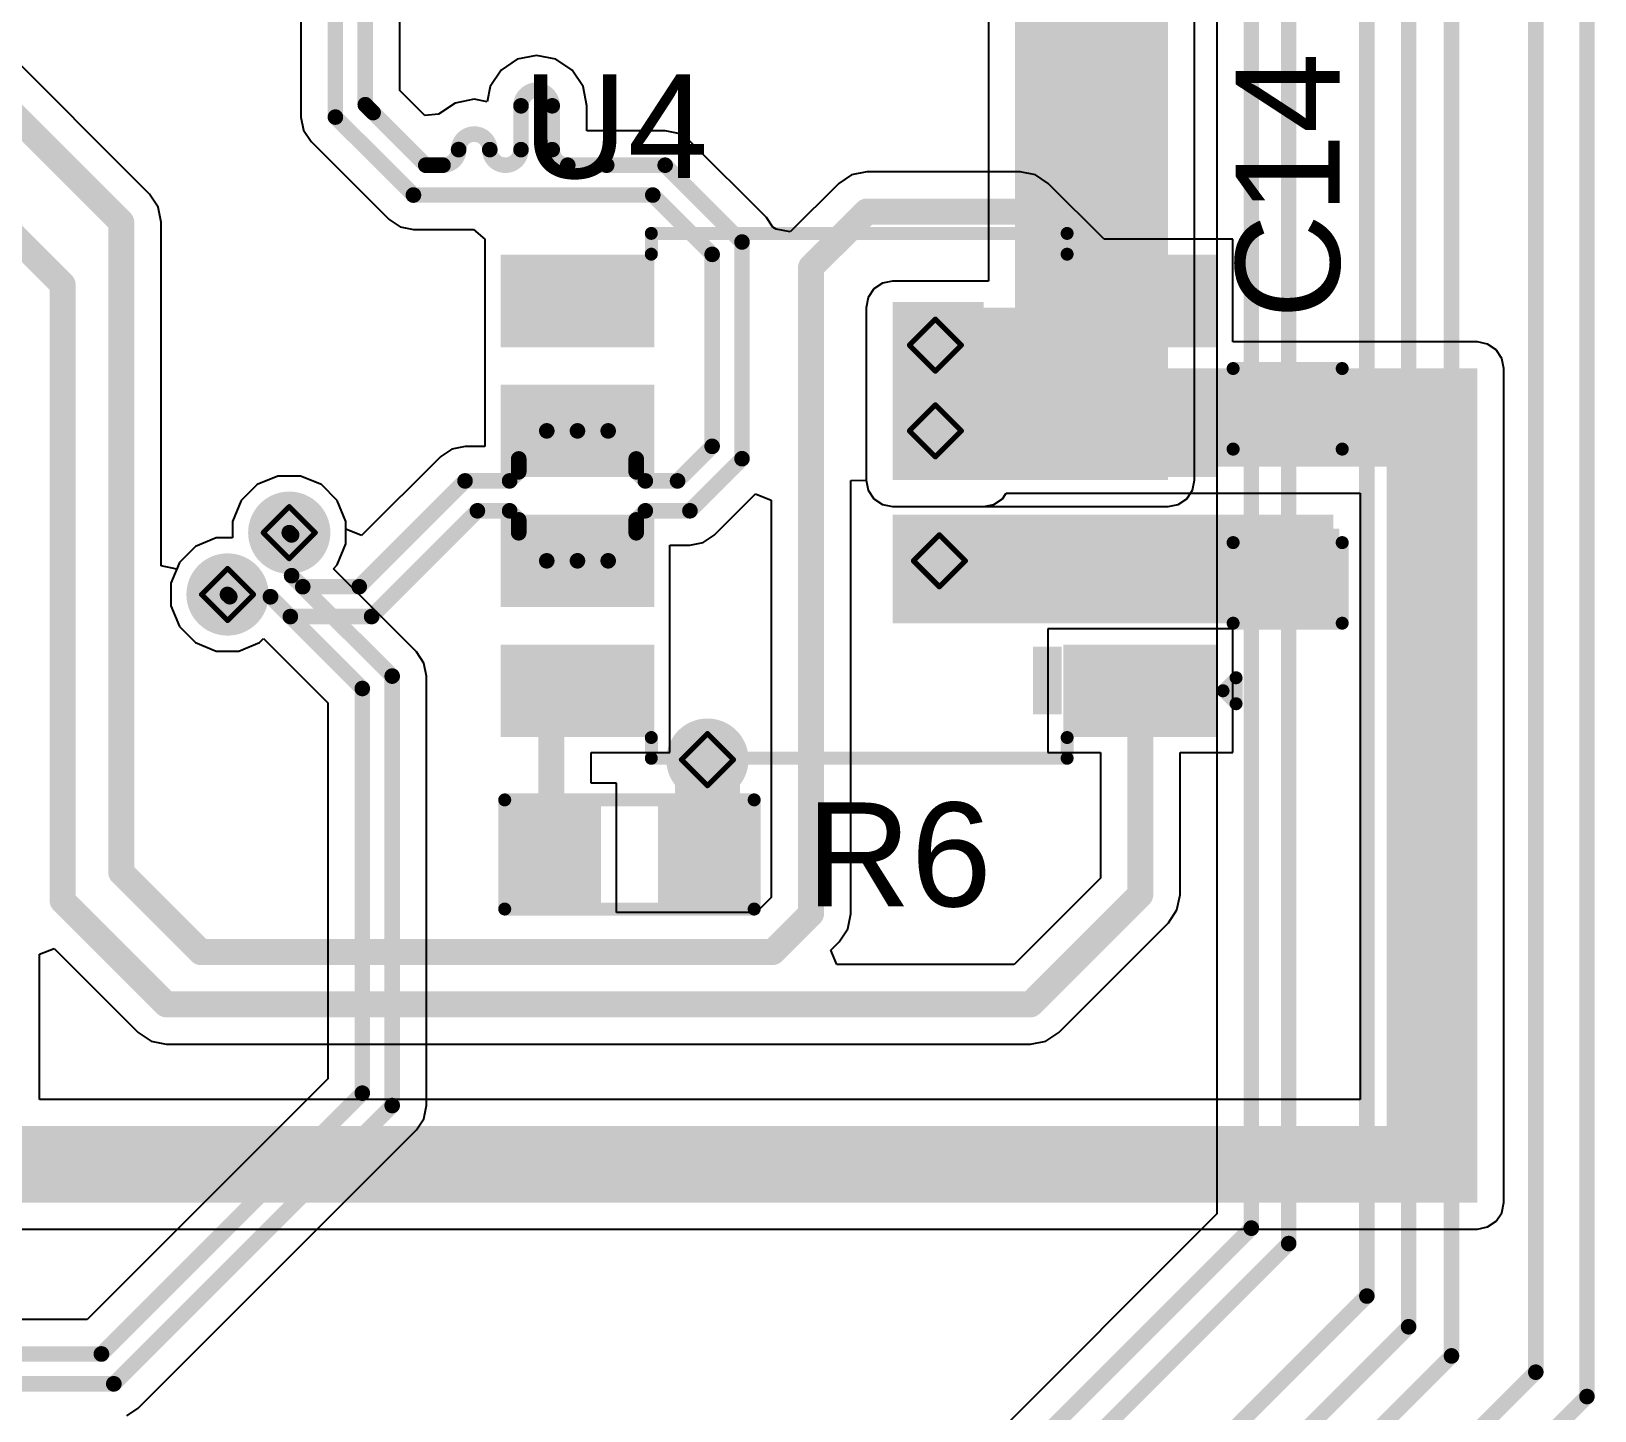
# Model space of a CAD drawing. Header units: inches. Extents: x -31 to 249, y -28 to 261.
# Drawn here: x 105.27 to 120.55, y 34.49 to 47.97 of the extents above; entities that cross this region are included whole.
import ezdxf

# ---------------------------------------------------------------- set-up
doc = ezdxf.new("R2010")
doc.units = ezdxf.units.IN
for name, color, linetype in [('Bottom Layer', 5, 'Continuous'), ('Bottom Solder', 6, 'Continuous'), ('Drill Drawing', 1, 'Continuous'), ('Top Layer', 1, 'Continuous'), ('Top Overlay', 2, 'Continuous'), ('Top Paste', 8, 'Continuous'), ('Top Solder', 216, 'Continuous'), ('Via Holes', 16, 'Continuous')]:
    doc.layers.add(name, color=color, linetype=linetype)
doc.styles.add('Arial', font='', dxfattribs={"height": 0.2})
doc.styles.get('Arial').set_extended_font_data('Arial')

# ---------------------------------------------------------------- blocks, each defined once
blk = doc.blocks.new('C___0603_14')
at = {"layer": 'Top Layer'}
for points in [[(-0.381, 0.445), (-0.381, -0.445), (-1.143, -0.445), (-1.143, 0.445)], [(1.143, 0.445), (1.143, -0.445), (0.381, -0.445), (0.381, 0.445)]]:
    blk.add_hatch(color=1, dxfattribs=at).paths.add_polyline_path(points)
at = {"layer": 'Top Paste'}
for points in [[(-0.381, 0.445), (-0.381, -0.445), (-1.143, -0.445), (-1.143, 0.445)], [(1.143, 0.445), (1.143, -0.445), (0.381, -0.445), (0.381, 0.445)]]:
    blk.add_hatch(color=8, dxfattribs=at).paths.add_polyline_path(points)
at = {"layer": 'Top Solder'}
for points in [[(-0.321, 0.504), (-0.321, -0.504), (-1.203, -0.504), (-1.203, 0.504)], [(1.203, 0.504), (1.203, -0.504), (0.321, -0.504), (0.321, 0.504)]]:
    blk.add_hatch(color=216, dxfattribs=at).paths.add_polyline_path(points)
at = {"layer": 'Top Overlay', "const_width": 0.127}
for points in [[(-1.245, 0.533), (-0.457, 0.533)], [(-1.245, 0.533), (-1.245, -0.533)], [(0.457, 0.533), (1.245, 0.533)], [(1.245, 0.533), (1.245, -0.533)], [(-1.245, -0.533), (-0.457, -0.533)], [(0.457, -0.533), (1.245, -0.533)]]:
    blk.add_lwpolyline(points, dxfattribs=at)
at = {"layer": 'Top Overlay', "const_width": 0.0635}
for points in [[(-1.276, 0.533, 1), (-1.213, 0.533, 1)], [(-1.276, 0.533, 1), (-1.213, 0.533, 1)], [(-0.489, 0.533, 1), (-0.425, 0.533, 1)], [(0.425, 0.533, 1), (0.489, 0.533, 1)], [(1.213, 0.533, 1), (1.276, 0.533, 1)], [(1.213, 0.533, 1), (1.276, 0.533, 1)], [(-1.276, -0.533, 1), (-1.213, -0.533, 1)], [(-1.276, -0.533, 1), (-1.213, -0.533, 1)], [(-0.489, -0.533, 1), (-0.425, -0.533, 1)], [(0.425, -0.533, 1), (0.489, -0.533, 1)], [(1.213, -0.533, 1), (1.276, -0.533, 1)], [(1.213, -0.533, 1), (1.276, -0.533, 1)]]:
    blk.add_lwpolyline(points, format="xyb", close=True, dxfattribs=at)
blk = doc.blocks.new('SOP_8_18')
at = {"layer": 'Top Layer'}
for points in [[(-3.4, 2.255), (-2.1, 2.255), (-2.1, 1.555), (-3.4, 1.555)], [(2.1, 2.255), (3.4, 2.255), (3.4, 1.555), (2.1, 1.555)], [(-3.4, 0.985), (-2.1, 0.985), (-2.1, 0.285), (-3.4, 0.285)], [(2.1, 0.985), (3.4, 0.985), (3.4, 0.285), (2.1, 0.285)], [(-3.4, -0.285), (-2.1, -0.285), (-2.1, -0.985), (-3.4, -0.985)], [(2.1, -0.285), (3.4, -0.285), (3.4, -0.985), (2.1, -0.985)], [(-3.4, -1.555), (-2.1, -1.555), (-2.1, -2.255), (-3.4, -2.255)], [(2.1, -1.555), (3.4, -1.555), (3.4, -2.255), (2.1, -2.255)]]:
    blk.add_hatch(color=1, dxfattribs=at).paths.add_polyline_path(points)
at = {"layer": 'Top Overlay'}
blk.add_hatch(color=2, dxfattribs=at).paths.add_polyline_path([(-1.982, 1.473), (-1.703, 1.473), (-1.703, 2.134), (-1.982, 2.134)])
at = {"layer": 'Top Paste'}
for points in [[(-3.4, 2.255), (-2.1, 2.255), (-2.1, 1.555), (-3.4, 1.555)], [(2.1, 2.255), (3.4, 2.255), (3.4, 1.555), (2.1, 1.555)], [(-3.4, 0.985), (-2.1, 0.985), (-2.1, 0.285), (-3.4, 0.285)], [(2.1, 0.985), (3.4, 0.985), (3.4, 0.285), (2.1, 0.285)], [(-3.4, -0.285), (-2.1, -0.285), (-2.1, -0.985), (-3.4, -0.985)], [(2.1, -0.285), (3.4, -0.285), (3.4, -0.985), (2.1, -0.985)], [(-3.4, -1.555), (-2.1, -1.555), (-2.1, -2.255), (-3.4, -2.255)], [(2.1, -1.555), (3.4, -1.555), (3.4, -2.255), (2.1, -2.255)]]:
    blk.add_hatch(color=8, dxfattribs=at).paths.add_polyline_path(points)
at = {"layer": 'Top Solder'}
for points in [[(-3.502, 2.357), (-1.998, 2.357), (-1.998, 1.453), (-3.502, 1.453)], [(1.998, 2.357), (3.502, 2.357), (3.502, 1.453), (1.998, 1.453)], [(-3.502, 1.087), (-1.998, 1.087), (-1.998, 0.183), (-3.502, 0.183)], [(1.998, 1.087), (3.502, 1.087), (3.502, 0.183), (1.998, 0.183)], [(-3.502, -0.183), (-1.998, -0.183), (-1.998, -1.087), (-3.502, -1.087)], [(1.998, -0.183), (3.502, -0.183), (3.502, -1.087), (1.998, -1.087)], [(-3.502, -1.453), (-1.998, -1.453), (-1.998, -2.357), (-3.502, -2.357)], [(1.998, -1.453), (3.502, -1.453), (3.502, -2.357), (1.998, -2.357)]]:
    blk.add_hatch(color=216, dxfattribs=at).paths.add_polyline_path(points)
at = {"layer": 'Top Overlay', "const_width": 0.127}
for points in [[(-2.036, 2.565), (-2.036, 2.362)], [(2.028, 2.565), (-2.036, 2.565)], [(2.028, 2.565), (2.028, 2.362)], [(-3.687, 2.032), (-3.687, 1.778)], [(-3.56, 1.905), (-3.687, 2.032)], [(-3.56, 1.905), (-3.687, 1.778)], [(-2.036, -2.362), (-2.036, -2.565)], [(2.028, -2.362), (2.028, -2.565)], [(2.028, -2.565), (-2.036, -2.565)]]:
    blk.add_lwpolyline(points, dxfattribs=at)
at = {"layer": 'Top Overlay', "const_width": 0.0635}
for points in [[(-2.067, 2.565, 1), (-2.004, 2.565, 1)], [(-2.067, 2.565, 1), (-2.004, 2.565, 1)], [(1.997, 2.565, 1), (2.06, 2.565, 1)], [(1.997, 2.565, 1), (2.06, 2.565, 1)], [(-2.067, 2.362, 1), (-2.004, 2.362, 1)], [(1.997, 2.362, 1), (2.06, 2.362, 1)], [(-3.718, 2.032, 1), (-3.655, 2.032, 1)], [(-3.718, 2.032, 1), (-3.655, 2.032, 1)], [(-3.718, 1.778, 1), (-3.655, 1.778, 1)], [(-3.718, 1.778, 1), (-3.655, 1.778, 1)], [(-3.591, 1.905, 1), (-3.528, 1.905, 1)], [(-3.591, 1.905, 1), (-3.528, 1.905, 1)], [(-2.067, -2.362, 1), (-2.004, -2.362, 1)], [(1.997, -2.362, 1), (2.06, -2.362, 1)], [(-2.067, -2.565, 1), (-2.004, -2.565, 1)], [(-2.067, -2.565, 1), (-2.004, -2.565, 1)], [(1.997, -2.565, 1), (2.06, -2.565, 1)], [(1.997, -2.565, 1), (2.06, -2.565, 1)]]:
    blk.add_lwpolyline(points, format="xyb", close=True, dxfattribs=at)
blk = doc.blocks.new('R___0603_25')
at = {"layer": 'Top Layer'}
for points in [[(-0.381, 0.4445), (-0.381, -0.4445), (-1.143, -0.4445), (-1.143, 0.4445)], [(1.143, 0.4445), (1.143, -0.4445), (0.381, -0.4445), (0.381, 0.4445)]]:
    blk.add_hatch(color=1, dxfattribs=at).paths.add_polyline_path(points)
at = {"layer": 'Top Paste'}
for points in [[(-0.381, 0.4445), (-0.381, -0.4445), (-1.143, -0.4445), (-1.143, 0.4445)], [(1.143, 0.4445), (1.143, -0.4445), (0.381, -0.4445), (0.381, 0.4445)]]:
    blk.add_hatch(color=8, dxfattribs=at).paths.add_polyline_path(points)
at = {"layer": 'Top Solder'}
for points in [[(-0.2794, 0.5461), (-0.2794, -0.5461), (-1.2446, -0.5461), (-1.2446, 0.5461)], [(1.2446, 0.5461), (1.2446, -0.5461), (0.2794, -0.5461), (0.2794, 0.5461)]]:
    blk.add_hatch(color=216, dxfattribs=at).paths.add_polyline_path(points)
at = {"layer": 'Top Overlay', "const_width": 0.127}
for points in [[(-1.2192, -0.5334), (-1.2192, 0.5334)], [(-1.2192, 0.5334), (1.2192, 0.5334)], [(1.2192, -0.5334), (1.2192, 0.5334)], [(-1.2192, -0.5334), (1.2192, -0.5334)]]:
    blk.add_lwpolyline(points, dxfattribs=at)
at = {"layer": 'Top Overlay', "const_width": 0.0635}
for points in [[(-1.25095, 0.5334, 1), (-1.18745, 0.5334, 1)], [(-1.25095, 0.5334, 1), (-1.18745, 0.5334, 1)], [(1.18745, 0.5334, 1), (1.25095, 0.5334, 1)], [(1.18745, 0.5334, 1), (1.25095, 0.5334, 1)], [(-1.25095, -0.5334, 1), (-1.18745, -0.5334, 1)], [(-1.25095, -0.5334, 1), (-1.18745, -0.5334, 1)], [(1.18745, -0.5334, 1), (1.25095, -0.5334, 1)], [(1.18745, -0.5334, 1), (1.25095, -0.5334, 1)]]:
    blk.add_lwpolyline(points, format="xyb", close=True, dxfattribs=at)

msp = doc.modelspace()

# ---------------------------------------------------------------- hatches: boundary and pattern name
at = {"layer": 'Bottom Layer'}
for points in [[(114.885, 43.582), (116.383, 43.582), (116.383, 62.992), (114.885, 62.992)], [(113.69, 43.582), (116.383, 43.582), (116.383, 45.267), (113.69, 45.267)]]:
    msp.add_hatch(color=5, dxfattribs=at).paths.add_polyline_path(points)
h = msp.add_hatch(color=5, dxfattribs=at)
edge = h.paths.add_edge_path()
edge.add_arc((114.108, 44.901), 0.3, 0, 360)
h = msp.add_hatch(color=5, dxfattribs=at)
edge = h.paths.add_edge_path()
edge.add_arc((114.108, 44.063), 0.3, 0, 360)
h = msp.add_hatch(color=5, dxfattribs=at)
edge = h.paths.add_edge_path()
edge.add_arc((107.793, 43.068), 0.3, 0, 360)
h = msp.add_hatch(color=5, dxfattribs=at)
edge = h.paths.add_edge_path()
edge.add_arc((114.148, 42.793), 0.3, 0, 360)
h = msp.add_hatch(color=5, dxfattribs=at)
edge = h.paths.add_edge_path()
edge.add_arc((107.19, 42.464), 0.3, 0, 360)
h = msp.add_hatch(color=5, dxfattribs=at)
edge = h.paths.add_edge_path()
edge.add_arc((111.88, 40.85), 0.3, 0, 360)
at = {"layer": 'Bottom Solder'}
h = msp.add_hatch(color=6, dxfattribs=at)
edge = h.paths.add_edge_path()
edge.add_arc((114.108, 44.901), 0.402, 0, 360)
h = msp.add_hatch(color=6, dxfattribs=at)
edge = h.paths.add_edge_path()
edge.add_arc((114.108, 44.063), 0.402, 0, 360)
h = msp.add_hatch(color=6, dxfattribs=at)
edge = h.paths.add_edge_path()
edge.add_arc((107.793, 43.068), 0.402, 0, 360)
h = msp.add_hatch(color=6, dxfattribs=at)
edge = h.paths.add_edge_path()
edge.add_arc((114.148, 42.793), 0.402, 0, 360)
h = msp.add_hatch(color=6, dxfattribs=at)
edge = h.paths.add_edge_path()
edge.add_arc((107.19, 42.464), 0.402, 0, 360)
h = msp.add_hatch(color=6, dxfattribs=at)
edge = h.paths.add_edge_path()
edge.add_arc((111.88, 40.85), 0.402, 0, 360)
at = {"layer": 'Top Layer'}
for points in [[(113.69, 43.582), (114.58, 43.582), (114.58, 45.322), (113.69, 45.322)], [(113.69, 43.713), (119.405, 43.713), (119.405, 44.673), (113.69, 44.673)], [(118.518, 36.521), (119.405, 36.521), (119.405, 44.673), (118.518, 44.673)], [(113.69, 42.183), (117.996, 42.183), (117.996, 43.244), (113.69, 43.244)], [(102.483, 36.521), (119.405, 36.521), (119.405, 37.268), (102.483, 37.268)]]:
    msp.add_hatch(color=1, dxfattribs=at).paths.add_polyline_path(points)
h = msp.add_hatch(color=1, dxfattribs=at)
edge = h.paths.add_edge_path()
edge.add_arc((114.108, 44.901), 0.3, 0, 360)
h = msp.add_hatch(color=1, dxfattribs=at)
edge = h.paths.add_edge_path()
edge.add_arc((114.108, 44.063), 0.3, 0, 360)
h = msp.add_hatch(color=1, dxfattribs=at)
edge = h.paths.add_edge_path()
edge.add_arc((107.793, 43.068), 0.3, 0, 360)
h = msp.add_hatch(color=1, dxfattribs=at)
edge = h.paths.add_edge_path()
edge.add_arc((114.148, 42.793), 0.3, 0, 360)
h = msp.add_hatch(color=1, dxfattribs=at)
edge = h.paths.add_edge_path()
edge.add_arc((107.19, 42.464), 0.3, 0, 360)
h = msp.add_hatch(color=1, dxfattribs=at)
edge = h.paths.add_edge_path()
edge.add_arc((111.88, 40.85), 0.3, 0, 360)
at = {"layer": 'Top Solder'}
h = msp.add_hatch(color=216, dxfattribs=at)
edge = h.paths.add_edge_path()
edge.add_arc((114.108, 44.901), 0.402, 0, 360)
h = msp.add_hatch(color=216, dxfattribs=at)
edge = h.paths.add_edge_path()
edge.add_arc((114.108, 44.063), 0.402, 0, 360)
h = msp.add_hatch(color=216, dxfattribs=at)
edge = h.paths.add_edge_path()
edge.add_arc((107.793, 43.068), 0.402, 0, 360)
h = msp.add_hatch(color=216, dxfattribs=at)
edge = h.paths.add_edge_path()
edge.add_arc((114.148, 42.793), 0.402, 0, 360)
h = msp.add_hatch(color=216, dxfattribs=at)
edge = h.paths.add_edge_path()
edge.add_arc((107.19, 42.464), 0.402, 0, 360)
h = msp.add_hatch(color=216, dxfattribs=at)
edge = h.paths.add_edge_path()
edge.add_arc((111.88, 40.85), 0.402, 0, 360)
at = {"layer": 'Via Holes'}
h = msp.add_hatch(color=7, dxfattribs=at)
edge = h.paths.add_edge_path()
edge.add_arc((114.108, 44.901), 0.15, 0, 360)
h = msp.add_hatch(color=7, dxfattribs=at)
edge = h.paths.add_edge_path()
edge.add_arc((114.108, 44.063), 0.15, 0, 360)
h = msp.add_hatch(color=7, dxfattribs=at)
edge = h.paths.add_edge_path()
edge.add_arc((107.793, 43.068), 0.15, 0, 360)
h = msp.add_hatch(color=7, dxfattribs=at)
edge = h.paths.add_edge_path()
edge.add_arc((114.148, 42.793), 0.15, 0, 360)
h = msp.add_hatch(color=7, dxfattribs=at)
edge = h.paths.add_edge_path()
edge.add_arc((107.19, 42.464), 0.15, 0, 360)
h = msp.add_hatch(color=7, dxfattribs=at)
edge = h.paths.add_edge_path()
edge.add_arc((111.88, 40.85), 0.15, 0, 360)

# ---------------------------------------------------------------- linework, layer by layer
at = {"layer": 'Bottom Layer'}
for p, q in [((116.859, 63.137), (116.859, 36.411)), ((116.642, 43.582), (116.642, 62.992)), ((114.626, 61.261), (114.626, 45.526)), ((113.507, 45.45), (113.451, 45.366)), ((113.591, 45.507), (113.507, 45.45)), ((113.69, 45.526), (113.591, 45.507)), ((114.626, 45.526), (113.69, 45.526)), ((113.451, 45.366), (113.431, 45.267)), ((113.431, 45.267), (113.431, 43.582)), ((107.683, 43.622), (107.48, 43.538)), ((107.904, 43.622), (107.683, 43.622)), ((108.107, 43.538), (107.904, 43.622)), ((113.431, 43.582), (113.451, 43.483)), ((116.622, 43.483), (116.642, 43.582)), ((107.48, 43.538), (107.324, 43.382)), ((108.263, 43.382), (108.107, 43.538)), ((113.451, 43.483), (113.507, 43.399)), ((113.507, 43.399), (113.591, 43.343)), ((116.482, 43.343), (116.566, 43.399)), ((116.566, 43.399), (116.622, 43.483)), ((107.324, 43.382), (107.239, 43.178)), ((108.347, 43.178), (108.263, 43.382)), ((113.591, 43.343), (113.69, 43.323)), ((113.69, 43.323), (116.383, 43.323)), ((116.383, 43.323), (116.482, 43.343)), ((107.239, 43.178), (107.239, 43.018)), ((108.347, 42.958), (108.347, 43.178)), ((107.079, 43.018), (106.876, 42.934)), ((107.239, 43.018), (107.079, 43.018)), ((108.263, 42.754), (108.347, 42.958)), ((106.876, 42.934), (106.72, 42.778)), ((106.72, 42.778), (106.636, 42.575)), ((108.225, 42.716), (108.263, 42.754)), ((109.037, 41.904), (108.225, 42.716)), ((106.636, 42.575), (106.636, 42.354)), ((106.636, 42.354), (106.72, 42.151)), ((106.72, 42.151), (106.876, 41.995)), ((107.503, 41.995), (107.542, 42.033)), ((107.542, 42.033), (108.17, 41.405)), ((106.876, 41.995), (107.079, 41.91)), ((107.079, 41.91), (107.3, 41.91)), ((107.3, 41.91), (107.503, 41.995)), ((109.11, 41.794), (109.037, 41.904)), ((109.135, 41.666), (109.11, 41.794)), ((109.135, 37.469), (109.135, 41.666)), ((108.17, 41.405), (108.17, 37.729)), ((108.17, 37.729), (105.818, 35.377)), ((109.11, 37.34), (109.135, 37.469)), ((109.037, 37.231), (109.11, 37.34)), ((106.317, 34.511), (109.037, 37.231)), ((116.859, 36.411), (113.23, 32.781)), ((105.818, 35.377), (22.451, 35.377)), ((106.207, 34.438), (106.317, 34.511))]:
    msp.add_line(p, q, dxfattribs=at)
at = {"layer": 'Bottom Layer', "const_width": 0.152}
for points in [[(120.476, 34.625), (120.476, 64.781)], [(119.976, 34.863), (119.976, 64.191)], [(119.152, 35.022), (119.152, 63.867)], [(118.733, 35.307), (118.733, 63.629)], [(117.561, 36.12), (117.561, 63.428)], [(118.325, 35.607), (118.325, 63.392)], [(117.196, 36.271), (117.196, 63.276)], [(107.793, 43.068), (107.816, 43.046)], [(107.816, 42.648), (107.816, 43.046)], [(107.816, 42.648), (108.799, 41.666)], [(107.19, 42.464), (107.212, 42.442)], [(107.212, 42.442), (107.61, 42.442)], [(107.61, 42.442), (108.507, 41.545)], [(108.799, 37.469), (108.799, 41.666)], [(108.507, 37.59), (108.507, 41.545)], [(105.958, 35.041), (108.507, 37.59)], [(106.079, 34.749), (108.799, 37.469)], [(113.369, 32.445), (117.196, 36.271)], [(113.607, 32.165), (117.561, 36.12)], [(114.189, 31.471), (118.325, 35.607)], [(114.091, 30.665), (118.733, 35.307)], [(22.311, 35.041), (105.958, 35.041)], [(114.447, 30.317), (119.152, 35.022)], [(115.082, 29.969), (119.976, 34.863)], [(22.19, 34.749), (106.079, 34.749)], [(115.471, 29.621), (120.476, 34.625)]]:
    msp.add_lwpolyline(points, dxfattribs=at)
at = {"layer": 'Bottom Layer', "const_width": 0.0762}
for points in [[(107.755, 43.068, 1), (107.832, 43.068, 1)], [(107.778, 43.046, 1), (107.854, 43.046, 1)], [(107.778, 43.046, 1), (107.854, 43.046, 1)], [(107.778, 42.648, 1), (107.854, 42.648, 1)], [(107.778, 42.648, 1), (107.854, 42.648, 1)], [(107.151, 42.464, 1), (107.228, 42.464, 1)], [(107.174, 42.442, 1), (107.25, 42.442, 1)], [(107.174, 42.442, 1), (107.25, 42.442, 1)], [(107.571, 42.442, 1), (107.648, 42.442, 1)], [(107.571, 42.442, 1), (107.648, 42.442, 1)], [(108.761, 41.666, 1), (108.837, 41.666, 1)], [(108.761, 41.666, 1), (108.837, 41.666, 1)], [(108.469, 41.545, 1), (108.545, 41.545, 1)], [(108.469, 41.545, 1), (108.545, 41.545, 1)], [(108.469, 37.59, 1), (108.545, 37.59, 1)], [(108.469, 37.59, 1), (108.545, 37.59, 1)], [(108.761, 37.469, 1), (108.837, 37.469, 1)], [(108.761, 37.469, 1), (108.837, 37.469, 1)], [(117.157, 36.271, 1), (117.234, 36.271, 1)], [(117.157, 36.271, 1), (117.234, 36.271, 1)], [(117.523, 36.12, 1), (117.599, 36.12, 1)], [(117.523, 36.12, 1), (117.599, 36.12, 1)], [(118.287, 35.607, 1), (118.363, 35.607, 1)], [(118.287, 35.607, 1), (118.363, 35.607, 1)], [(118.695, 35.307, 1), (118.771, 35.307, 1)], [(118.695, 35.307, 1), (118.771, 35.307, 1)], [(105.919, 35.041, 1), (105.996, 35.041, 1)], [(105.919, 35.041, 1), (105.996, 35.041, 1)], [(119.114, 35.022, 1), (119.19, 35.022, 1)], [(119.114, 35.022, 1), (119.19, 35.022, 1)], [(119.938, 34.863, 1), (120.014, 34.863, 1)], [(119.938, 34.863, 1), (120.014, 34.863, 1)], [(106.04, 34.749, 1), (106.117, 34.749, 1)], [(106.04, 34.749, 1), (106.117, 34.749, 1)], [(120.438, 34.625, 1), (120.514, 34.625, 1)], [(120.438, 34.625, 1), (120.514, 34.625, 1)]]:
    msp.add_lwpolyline(points, format="xyb", close=True, dxfattribs=at)
at = {"layer": 'Drill Drawing', "const_width": 0.0508}
for points in [[(113.854, 44.901), (114.108, 45.155)], [(114.108, 45.155), (114.362, 44.901)], [(113.854, 44.901), (114.108, 44.647)], [(114.108, 44.647), (114.362, 44.901)], [(113.854, 44.063), (114.108, 44.317)], [(114.108, 44.317), (114.362, 44.063)], [(113.854, 44.063), (114.108, 43.809)], [(114.108, 43.809), (114.362, 44.063)], [(107.539, 43.068), (107.793, 43.322)], [(107.793, 43.322), (108.047, 43.068)], [(107.539, 43.068), (107.793, 42.814)], [(107.793, 42.814), (108.047, 43.068)], [(113.894, 42.793), (114.148, 43.047)], [(114.148, 43.047), (114.402, 42.793)], [(113.894, 42.793), (114.148, 42.539)], [(114.148, 42.539), (114.402, 42.793)], [(106.936, 42.464), (107.19, 42.718)], [(107.19, 42.718), (107.444, 42.464)], [(106.936, 42.464), (107.19, 42.21)], [(107.19, 42.21), (107.444, 42.464)], [(111.626, 40.85), (111.88, 41.104)], [(111.88, 41.104), (112.134, 40.85)], [(111.626, 40.85), (111.88, 40.596)], [(111.88, 40.596), (112.134, 40.85)]]:
    msp.add_lwpolyline(points, dxfattribs=at)
at = {"layer": 'Drill Drawing', "const_width": 0.0254}
for points in [[(114.096, 45.155, 1), (114.121, 45.155, 1)], [(114.096, 45.155, 1), (114.121, 45.155, 1)], [(113.842, 44.901, 1), (113.867, 44.901, 1)], [(113.842, 44.901, 1), (113.867, 44.901, 1)], [(114.35, 44.901, 1), (114.375, 44.901, 1)], [(114.35, 44.901, 1), (114.375, 44.901, 1)], [(114.096, 44.647, 1), (114.121, 44.647, 1)], [(114.096, 44.647, 1), (114.121, 44.647, 1)], [(114.096, 44.317, 1), (114.121, 44.317, 1)], [(114.096, 44.317, 1), (114.121, 44.317, 1)], [(113.842, 44.063, 1), (113.867, 44.063, 1)], [(113.842, 44.063, 1), (113.867, 44.063, 1)], [(114.35, 44.063, 1), (114.375, 44.063, 1)], [(114.35, 44.063, 1), (114.375, 44.063, 1)], [(114.096, 43.809, 1), (114.121, 43.809, 1)], [(114.096, 43.809, 1), (114.121, 43.809, 1)], [(107.781, 43.322, 1), (107.806, 43.322, 1)], [(107.781, 43.322, 1), (107.806, 43.322, 1)], [(107.527, 43.068, 1), (107.552, 43.068, 1)], [(107.527, 43.068, 1), (107.552, 43.068, 1)], [(108.035, 43.068, 1), (108.06, 43.068, 1)], [(108.035, 43.068, 1), (108.06, 43.068, 1)], [(114.135, 43.047, 1), (114.16, 43.047, 1)], [(114.135, 43.047, 1), (114.16, 43.047, 1)], [(107.781, 42.814, 1), (107.806, 42.814, 1)], [(107.781, 42.814, 1), (107.806, 42.814, 1)], [(113.881, 42.793, 1), (113.906, 42.793, 1)], [(113.881, 42.793, 1), (113.906, 42.793, 1)], [(114.389, 42.793, 1), (114.414, 42.793, 1)], [(114.389, 42.793, 1), (114.414, 42.793, 1)], [(107.177, 42.718, 1), (107.202, 42.718, 1)], [(107.177, 42.718, 1), (107.202, 42.718, 1)], [(106.923, 42.464, 1), (106.948, 42.464, 1)], [(106.923, 42.464, 1), (106.948, 42.464, 1)], [(107.431, 42.464, 1), (107.456, 42.464, 1)], [(107.431, 42.464, 1), (107.456, 42.464, 1)], [(114.135, 42.539, 1), (114.16, 42.539, 1)], [(114.135, 42.539, 1), (114.16, 42.539, 1)], [(107.177, 42.21, 1), (107.202, 42.21, 1)], [(107.177, 42.21, 1), (107.202, 42.21, 1)], [(111.867, 41.104, 1), (111.893, 41.104, 1)], [(111.867, 41.104, 1), (111.893, 41.104, 1)], [(111.613, 40.85, 1), (111.639, 40.85, 1)], [(111.613, 40.85, 1), (111.639, 40.85, 1)], [(112.121, 40.85, 1), (112.147, 40.85, 1)], [(112.121, 40.85, 1), (112.147, 40.85, 1)], [(111.867, 40.596, 1), (111.893, 40.596, 1)], [(111.867, 40.596, 1), (111.893, 40.596, 1)]]:
    msp.add_lwpolyline(points, format="xyb", close=True, dxfattribs=at)
at = {"layer": 'Top Layer'}
for p, q in [((107.907, 49.668), (107.907, 47.13)), ((108.873, 47.391), (108.873, 48.453)), ((106.427, 46.377), (104.95, 47.854)), ((110.022, 47.695), (109.863, 47.588)), ((110.211, 47.732), (110.022, 47.695)), ((110.399, 47.695), (110.211, 47.732)), ((110.559, 47.588), (110.399, 47.695)), ((109.863, 47.588), (109.756, 47.428)), ((110.665, 47.428), (110.559, 47.588)), ((109.117, 47.147), (108.873, 47.391)), ((109.756, 47.428), (109.726, 47.28)), ((110.703, 47.24), (110.665, 47.428)), ((109.413, 47.267), (109.253, 47.16)), ((109.601, 47.305), (109.413, 47.267)), ((109.726, 47.28), (109.601, 47.305)), ((110.7, 46.997), (110.7, 47.24)), ((110.7, 47.24), (110.703, 47.24)), ((107.907, 47.13), (107.933, 47.002)), ((109.253, 47.16), (109.117, 47.147)), ((107.933, 47.002), (108.006, 46.892)), ((111.467, 46.997), (110.7, 46.997)), ((111.596, 46.971), (111.467, 46.997)), ((111.705, 46.898), (111.596, 46.971)), ((108.006, 46.892), (108.768, 46.13)), ((112.456, 46.148), (111.705, 46.898)), ((113.163, 46.482), (112.69, 46.009)), ((113.289, 46.566), (113.163, 46.482)), ((113.438, 46.596), (113.289, 46.566)), ((114.936, 46.596), (113.438, 46.596)), ((115.085, 46.566), (114.936, 46.596)), ((115.211, 46.482), (115.085, 46.566)), ((115.756, 45.937), (115.211, 46.482)), ((106.511, 46.251), (106.427, 46.377)), ((106.54, 46.102), (106.511, 46.251)), ((112.519, 46.053), (112.456, 46.148)), ((106.54, 42.743), (106.54, 46.102)), ((108.768, 46.13), (108.878, 46.057)), ((108.878, 46.057), (109.007, 46.031)), ((109.007, 46.031), (109.593, 46.031)), ((109.593, 46.031), (109.706, 45.937)), ((112.552, 46.034), (112.519, 46.053)), ((112.69, 46.009), (112.552, 46.034)), ((109.706, 45.937), (109.706, 44.729)), ((117.014, 45.937), (115.756, 45.937)), ((117.014, 44.932), (117.014, 45.937)), ((119.405, 44.932), (117.014, 44.932)), ((119.505, 44.912), (119.405, 44.932)), ((119.589, 44.856), (119.505, 44.912)), ((119.645, 44.772), (119.589, 44.856)), ((119.664, 44.673), (119.645, 44.772)), ((109.706, 44.729), (109.706, 44.729)), ((109.706, 44.729), (109.706, 44.667)), ((109.706, 44.667), (109.706, 44.667)), ((109.706, 44.667), (109.706, 43.911)), ((119.664, 36.521), (119.664, 44.673)), ((109.382, 43.885), (109.273, 43.812)), ((109.511, 43.911), (109.382, 43.885)), ((109.706, 43.911), (109.511, 43.911)), ((109.273, 43.812), (108.5, 43.039)), ((107.683, 43.622), (107.48, 43.538)), ((107.904, 43.622), (107.683, 43.622)), ((108.107, 43.538), (107.904, 43.622)), ((113.281, 43.578), (113.431, 43.582)), ((113.281, 39.343), (113.281, 43.578)), ((113.431, 43.582), (113.451, 43.483)), ((107.48, 43.538), (107.324, 43.382)), ((108.263, 43.382), (108.107, 43.538)), ((111.947, 43.044), (112.351, 43.448)), ((112.351, 43.448), (112.504, 43.385)), ((113.451, 43.483), (113.507, 43.399)), ((113.507, 43.399), (113.591, 43.343)), ((114.679, 43.343), (114.763, 43.399)), ((114.763, 43.399), (114.8, 43.454)), ((114.8, 43.454), (118.259, 43.454)), ((118.259, 43.454), (118.259, 37.527)), ((107.324, 43.382), (107.239, 43.178)), ((108.347, 43.178), (108.263, 43.382)), ((112.504, 43.385), (112.504, 39.504)), ((113.591, 43.343), (113.69, 43.323)), ((113.69, 43.323), (114.58, 43.323)), ((114.58, 43.323), (114.679, 43.343)), ((107.239, 43.178), (107.239, 43.018)), ((108.347, 43.102), (108.347, 43.178)), ((108.5, 43.039), (108.347, 43.102)), ((107.079, 43.018), (106.876, 42.934)), ((107.239, 43.018), (107.079, 43.018)), ((111.514, 42.189), (111.514, 42.945)), ((111.514, 42.945), (111.709, 42.945)), ((111.709, 42.945), (111.838, 42.971)), ((111.838, 42.971), (111.947, 43.044)), ((106.876, 42.934), (106.72, 42.778)), ((106.693, 42.713), (106.54, 42.743)), ((106.72, 42.778), (106.693, 42.713)), ((111.514, 42.127), (111.514, 42.189)), ((111.514, 42.189), (111.514, 42.189)), ((111.514, 40.919), (111.514, 42.127)), ((111.514, 42.127), (111.514, 42.127)), ((117.014, 42.127), (115.206, 42.127)), ((115.206, 42.127), (115.206, 40.919)), ((117.014, 40.919), (117.014, 42.127)), ((110.745, 40.621), (110.745, 40.919)), ((110.745, 40.919), (111.514, 40.919)), ((115.206, 40.919), (115.722, 40.919)), ((115.722, 40.919), (115.722, 39.69)), ((116.499, 39.529), (116.499, 40.919)), ((116.499, 40.919), (117.014, 40.919)), ((110.991, 40.621), (110.745, 40.621)), ((110.991, 39.357), (110.991, 40.621)), ((115.722, 39.69), (114.878, 38.846)), ((112.504, 39.504), (112.357, 39.357)), ((116.469, 39.381), (116.499, 39.529)), ((112.357, 39.357), (110.991, 39.357)), ((113.251, 39.195), (113.281, 39.343)), ((116.385, 39.255), (116.469, 39.381)), ((113.167, 39.068), (113.251, 39.195)), ((115.313, 38.183), (116.385, 39.255)), ((105.353, 38.947), (105.494, 39.005)), ((105.494, 39.005), (106.317, 38.183)), ((113.085, 38.987), (113.167, 39.068)), ((113.144, 38.846), (113.085, 38.987)), ((105.353, 37.527), (105.353, 38.947)), ((114.878, 38.846), (113.144, 38.846)), ((106.317, 38.183), (106.443, 38.099)), ((106.443, 38.099), (106.591, 38.069)), ((106.591, 38.069), (115.039, 38.069)), ((115.039, 38.069), (115.187, 38.099)), ((115.187, 38.099), (115.313, 38.183)), ((118.259, 37.527), (105.353, 37.527)), ((119.645, 36.422), (119.664, 36.521)), ((119.589, 36.338), (119.645, 36.422)), ((102.483, 36.262), (119.405, 36.262)), ((119.405, 36.262), (119.505, 36.282)), ((119.505, 36.282), (119.589, 36.338))]:
    msp.add_line(p, q, dxfattribs=at)
for points, const_width in [([(108.244, 47.13), (108.244, 49.807)], 0.152), ([(108.536, 47.251), (108.536, 48.592)], 0.152), ([(104.675, 47.579), (106.152, 46.102)], 0.254), ([(108.536, 47.251), (108.613, 47.174)], 0.152), ([(108.613, 47.174), (109.127, 46.66)], 0.152), ([(110.058, 46.812), (110.058, 47.24)], 0.152), ([(110.363, 46.812), (110.363, 47.24)], 0.152), ([(108.244, 47.13), (109.007, 46.368)], 0.152), ([(109.449, 46.812), (109.449, 46.812)], 0.152), ([(109.753, 46.812), (109.753, 46.812)], 0.152), ([(109.127, 46.66), (109.296, 46.66)], 0.152), ([(110.515, 46.66), (110.896, 46.66)], 0.152), ([(110.896, 46.66), (111.467, 46.66)], 0.152), ([(111.467, 46.66), (112.218, 45.909)], 0.152), ([(104.844, 46.228), (105.579, 45.493)], 0.254), ([(109.007, 46.368), (111.346, 46.368)], 0.152), ([(111.346, 46.368), (111.926, 45.788)], 0.152), ([(112.892, 45.662), (113.438, 46.207)], 0.254), ([(113.438, 46.207), (114.936, 46.207)], 0.254), ([(114.936, 46.207), (115.81, 45.333)], 0.254), ([(106.152, 39.747), (106.152, 46.102)], 0.254), ([(111.926, 43.912), (111.926, 45.788)], 0.152), ([(112.218, 43.791), (112.218, 45.909)], 0.152), ([(112.892, 39.343), (112.892, 45.662)], 0.254), ([(105.579, 39.47), (105.579, 45.493)], 0.254), ([(115.81, 45.333), (116.11, 45.333)], 0.254), ([(110.036, 43.789), (110.31, 44.063)], 0.152), ([(110.31, 44.063), (110.61, 44.063)], 0.152), ([(110.61, 44.063), (110.91, 44.063)], 0.152), ([(110.91, 44.063), (111.184, 43.789)], 0.152), ([(110.036, 43.663), (110.036, 43.789)], 0.152), ([(111.184, 43.663), (111.184, 43.789)], 0.152), ([(111.588, 43.574), (111.926, 43.912)], 0.152), ([(111.709, 43.282), (112.218, 43.791)], 0.152), ([(109.947, 43.574), (110.036, 43.663)], 0.152), ([(111.184, 43.663), (111.273, 43.574)], 0.152), ([(108.477, 42.54), (109.511, 43.574)], 0.152), ([(109.511, 43.574), (109.947, 43.574)], 0.152), ([(111.273, 43.574), (111.588, 43.574)], 0.152), ([(108.598, 42.248), (109.632, 43.282)], 0.152), ([(109.632, 43.282), (109.947, 43.282)], 0.152), ([(109.947, 43.282), (110.036, 43.193)], 0.152), ([(110.036, 43.067), (110.036, 43.193)], 0.152), ([(111.184, 43.193), (111.273, 43.282)], 0.152), ([(111.184, 43.067), (111.184, 43.193)], 0.152), ([(111.273, 43.282), (111.709, 43.282)], 0.152), ([(107.793, 43.068), (107.816, 43.046)], 0.152), ([(107.816, 42.648), (107.816, 43.046)], 0.152), ([(110.036, 43.067), (110.31, 42.793)], 0.152), ([(110.91, 42.793), (111.184, 43.067)], 0.152), ([(110.31, 42.793), (110.61, 42.793)], 0.152), ([(110.61, 42.793), (110.91, 42.793)], 0.152), ([(107.816, 42.648), (107.925, 42.54)], 0.152), ([(107.19, 42.464), (107.212, 42.442)], 0.152), ([(107.212, 42.442), (107.61, 42.442)], 0.152), ([(107.61, 42.442), (107.804, 42.248)], 0.152), ([(107.925, 42.54), (108.477, 42.54)], 0.152), ([(107.804, 42.248), (108.598, 42.248)], 0.152), ([(110.356, 41.3), (110.579, 41.523)], 0.254), ([(110.579, 41.523), (110.61, 41.523)], 0.254), ([(116.11, 39.529), (116.11, 41.523)], 0.254), ([(110.356, 39.923), (110.356, 41.3)], 0.254), ([(111.88, 39.923), (111.88, 40.85)], 0.635), ([(106.152, 39.747), (106.93, 38.969)], 0.254), ([(105.579, 39.47), (106.591, 38.458)], 0.254), ([(115.039, 38.458), (116.11, 39.529)], 0.254), ([(112.518, 38.969), (112.892, 39.343)], 0.254), ([(106.93, 38.969), (112.518, 38.969)], 0.254), ([(106.591, 38.458), (115.039, 38.458)], 0.254)]:
    msp.add_lwpolyline(points, dxfattribs=dict(at, const_width=const_width))
at = {"layer": 'Top Layer', "const_width": 0.152}
for points in [[(110.058, 47.24, -1), (110.363, 47.24)], [(109.449, 46.812, -1), (109.753, 46.812)], [(109.449, 46.812, -0.414214), (109.296, 46.66)], [(110.058, 46.812, -1), (109.753, 46.812)], [(110.515, 46.66, -0.414214), (110.363, 46.812)]]:
    msp.add_lwpolyline(points, format="xyb", dxfattribs=at)
at = {"layer": 'Top Layer'}
for points, const_width in [([(108.498, 47.251, 1), (108.574, 47.251, 1)], 0.0762), ([(108.498, 47.251, 1), (108.574, 47.251, 1)], 0.0762), ([(108.575, 47.174, 1), (108.651, 47.174, 1)], 0.0762), ([(108.575, 47.174, 1), (108.651, 47.174, 1)], 0.0762), ([(110.02, 47.24, 1), (110.096, 47.24, 1)], 0.0762), ([(110.02, 47.24, 1), (110.096, 47.24, 1)], 0.0762), ([(110.325, 47.24, 1), (110.401, 47.24, 1)], 0.0762), ([(110.325, 47.24, 1), (110.401, 47.24, 1)], 0.0762), ([(108.206, 47.13, 1), (108.282, 47.13, 1)], 0.0762), ([(108.206, 47.13, 1), (108.282, 47.13, 1)], 0.0762), ([(109.41, 46.812, 1), (109.487, 46.812, 1)], 0.0762), ([(109.41, 46.812, 1), (109.487, 46.812, 1)], 0.0762), ([(109.41, 46.812, 1), (109.487, 46.812, 1)], 0.0762), ([(109.41, 46.812, 1), (109.487, 46.812, 1)], 0.0762), ([(109.715, 46.812, 1), (109.791, 46.812, 1)], 0.0762), ([(109.715, 46.812, 1), (109.791, 46.812, 1)], 0.0762), ([(109.715, 46.812, 1), (109.791, 46.812, 1)], 0.0762), ([(109.715, 46.812, 1), (109.791, 46.812, 1)], 0.0762), ([(110.02, 46.812, 1), (110.096, 46.812, 1)], 0.0762), ([(110.02, 46.812, 1), (110.096, 46.812, 1)], 0.0762), ([(110.325, 46.812, 1), (110.401, 46.812, 1)], 0.0762), ([(110.325, 46.812, 1), (110.401, 46.812, 1)], 0.0762), ([(109.089, 46.66, 1), (109.166, 46.66, 1)], 0.0762), ([(109.089, 46.66, 1), (109.166, 46.66, 1)], 0.0762), ([(109.258, 46.66, 1), (109.334, 46.66, 1)], 0.0762), ([(109.258, 46.66, 1), (109.334, 46.66, 1)], 0.0762), ([(110.477, 46.66, 1), (110.553, 46.66, 1)], 0.0762), ([(110.477, 46.66, 1), (110.553, 46.66, 1)], 0.0762), ([(110.858, 46.66, 1), (110.934, 46.66, 1)], 0.0762), ([(110.858, 46.66, 1), (110.934, 46.66, 1)], 0.0762), ([(111.429, 46.66, 1), (111.505, 46.66, 1)], 0.0762), ([(111.429, 46.66, 1), (111.505, 46.66, 1)], 0.0762), ([(108.968, 46.368, 1), (109.045, 46.368, 1)], 0.0762), ([(108.968, 46.368, 1), (109.045, 46.368, 1)], 0.0762), ([(111.308, 46.368, 1), (111.384, 46.368, 1)], 0.0762), ([(111.308, 46.368, 1), (111.384, 46.368, 1)], 0.0762), ([(113.374, 46.207, 1), (113.501, 46.207, 1)], 0.127), ([(113.374, 46.207, 1), (113.501, 46.207, 1)], 0.127), ([(114.872, 46.207, 1), (114.999, 46.207, 1)], 0.127), ([(114.872, 46.207, 1), (114.999, 46.207, 1)], 0.127), ([(106.088, 46.102, 1), (106.215, 46.102, 1)], 0.127), ([(106.088, 46.102, 1), (106.215, 46.102, 1)], 0.127), ([(111.888, 45.788, 1), (111.964, 45.788, 1)], 0.0762), ([(111.888, 45.788, 1), (111.964, 45.788, 1)], 0.0762), ([(112.18, 45.909, 1), (112.256, 45.909, 1)], 0.0762), ([(112.18, 45.909, 1), (112.256, 45.909, 1)], 0.0762), ([(112.829, 45.662, 1), (112.956, 45.662, 1)], 0.127), ([(112.829, 45.662, 1), (112.956, 45.662, 1)], 0.127), ([(105.515, 45.493, 1), (105.642, 45.493, 1)], 0.127), ([(105.515, 45.493, 1), (105.642, 45.493, 1)], 0.127), ([(115.747, 45.333, 1), (115.874, 45.333, 1)], 0.127), ([(115.747, 45.333, 1), (115.874, 45.333, 1)], 0.127), ([(116.047, 45.333, 1), (116.174, 45.333, 1)], 0.127), ([(110.272, 44.063, 1), (110.348, 44.063, 1)], 0.0762), ([(110.272, 44.063, 1), (110.348, 44.063, 1)], 0.0762), ([(110.572, 44.063, 1), (110.648, 44.063, 1)], 0.0762), ([(110.572, 44.063, 1), (110.648, 44.063, 1)], 0.0762), ([(110.872, 44.063, 1), (110.948, 44.063, 1)], 0.0762), ([(110.872, 44.063, 1), (110.948, 44.063, 1)], 0.0762), ([(109.998, 43.789, 1), (110.074, 43.789, 1)], 0.0762), ([(109.998, 43.789, 1), (110.074, 43.789, 1)], 0.0762), ([(111.146, 43.789, 1), (111.222, 43.789, 1)], 0.0762), ([(111.146, 43.789, 1), (111.222, 43.789, 1)], 0.0762), ([(111.888, 43.912, 1), (111.964, 43.912, 1)], 0.0762), ([(111.888, 43.912, 1), (111.964, 43.912, 1)], 0.0762), ([(112.18, 43.791, 1), (112.256, 43.791, 1)], 0.0762), ([(112.18, 43.791, 1), (112.256, 43.791, 1)], 0.0762), ([(109.998, 43.663, 1), (110.074, 43.663, 1)], 0.0762), ([(109.998, 43.663, 1), (110.074, 43.663, 1)], 0.0762), ([(111.146, 43.663, 1), (111.222, 43.663, 1)], 0.0762), ([(111.146, 43.663, 1), (111.222, 43.663, 1)], 0.0762), ([(109.473, 43.574, 1), (109.549, 43.574, 1)], 0.0762), ([(109.473, 43.574, 1), (109.549, 43.574, 1)], 0.0762), ([(109.909, 43.574, 1), (109.985, 43.574, 1)], 0.0762), ([(109.909, 43.574, 1), (109.985, 43.574, 1)], 0.0762), ([(111.235, 43.574, 1), (111.311, 43.574, 1)], 0.0762), ([(111.235, 43.574, 1), (111.311, 43.574, 1)], 0.0762), ([(111.55, 43.574, 1), (111.626, 43.574, 1)], 0.0762), ([(111.55, 43.574, 1), (111.626, 43.574, 1)], 0.0762), ([(109.594, 43.282, 1), (109.67, 43.282, 1)], 0.0762), ([(109.594, 43.282, 1), (109.67, 43.282, 1)], 0.0762), ([(109.909, 43.282, 1), (109.985, 43.282, 1)], 0.0762), ([(109.909, 43.282, 1), (109.985, 43.282, 1)], 0.0762), ([(109.998, 43.193, 1), (110.074, 43.193, 1)], 0.0762), ([(109.998, 43.193, 1), (110.074, 43.193, 1)], 0.0762), ([(111.146, 43.193, 1), (111.222, 43.193, 1)], 0.0762), ([(111.146, 43.193, 1), (111.222, 43.193, 1)], 0.0762), ([(111.235, 43.282, 1), (111.311, 43.282, 1)], 0.0762), ([(111.235, 43.282, 1), (111.311, 43.282, 1)], 0.0762), ([(111.671, 43.282, 1), (111.747, 43.282, 1)], 0.0762), ([(111.671, 43.282, 1), (111.747, 43.282, 1)], 0.0762), ([(107.755, 43.068, 1), (107.832, 43.068, 1)], 0.0762), ([(107.778, 43.046, 1), (107.854, 43.046, 1)], 0.0762), ([(107.778, 43.046, 1), (107.854, 43.046, 1)], 0.0762), ([(109.998, 43.067, 1), (110.074, 43.067, 1)], 0.0762), ([(109.998, 43.067, 1), (110.074, 43.067, 1)], 0.0762), ([(111.146, 43.067, 1), (111.222, 43.067, 1)], 0.0762), ([(111.146, 43.067, 1), (111.222, 43.067, 1)], 0.0762), ([(110.272, 42.793, 1), (110.348, 42.793, 1)], 0.0762), ([(110.272, 42.793, 1), (110.348, 42.793, 1)], 0.0762), ([(110.572, 42.793, 1), (110.648, 42.793, 1)], 0.0762), ([(110.572, 42.793, 1), (110.648, 42.793, 1)], 0.0762), ([(110.872, 42.793, 1), (110.948, 42.793, 1)], 0.0762), ([(110.872, 42.793, 1), (110.948, 42.793, 1)], 0.0762), ([(107.778, 42.648, 1), (107.854, 42.648, 1)], 0.0762), ([(107.778, 42.648, 1), (107.854, 42.648, 1)], 0.0762), ([(107.151, 42.464, 1), (107.228, 42.464, 1)], 0.0762), ([(107.174, 42.442, 1), (107.25, 42.442, 1)], 0.0762), ([(107.174, 42.442, 1), (107.25, 42.442, 1)], 0.0762), ([(107.571, 42.442, 1), (107.648, 42.442, 1)], 0.0762), ([(107.571, 42.442, 1), (107.648, 42.442, 1)], 0.0762), ([(107.887, 42.54, 1), (107.963, 42.54, 1)], 0.0762), ([(107.887, 42.54, 1), (107.963, 42.54, 1)], 0.0762), ([(108.439, 42.54, 1), (108.515, 42.54, 1)], 0.0762), ([(108.439, 42.54, 1), (108.515, 42.54, 1)], 0.0762), ([(107.766, 42.248, 1), (107.842, 42.248, 1)], 0.0762), ([(107.766, 42.248, 1), (107.842, 42.248, 1)], 0.0762), ([(108.56, 42.248, 1), (108.636, 42.248, 1)], 0.0762), ([(108.56, 42.248, 1), (108.636, 42.248, 1)], 0.0762), ([(110.516, 41.523, 1), (110.643, 41.523, 1)], 0.127), ([(110.516, 41.523, 1), (110.643, 41.523, 1)], 0.127), ([(110.547, 41.523, 1), (110.674, 41.523, 1)], 0.127), ([(116.047, 41.523, 1), (116.174, 41.523, 1)], 0.127), ([(110.293, 41.3, 1), (110.42, 41.3, 1)], 0.127), ([(110.293, 41.3, 1), (110.42, 41.3, 1)], 0.127), ([(111.721, 40.85, 1), (112.039, 40.85, 1)], 0.318), ([(111.721, 39.923, 1), (112.039, 39.923, 1)], 0.318), ([(110.293, 39.923, 1), (110.42, 39.923, 1)], 0.127), ([(106.088, 39.747, 1), (106.215, 39.747, 1)], 0.127), ([(106.088, 39.747, 1), (106.215, 39.747, 1)], 0.127), ([(105.515, 39.47, 1), (105.642, 39.47, 1)], 0.127), ([(105.515, 39.47, 1), (105.642, 39.47, 1)], 0.127), ([(116.047, 39.529, 1), (116.174, 39.529, 1)], 0.127), ([(116.047, 39.529, 1), (116.174, 39.529, 1)], 0.127), ([(112.829, 39.343, 1), (112.956, 39.343, 1)], 0.127), ([(112.829, 39.343, 1), (112.956, 39.343, 1)], 0.127), ([(106.866, 38.969, 1), (106.993, 38.969, 1)], 0.127), ([(106.866, 38.969, 1), (106.993, 38.969, 1)], 0.127), ([(112.454, 38.969, 1), (112.581, 38.969, 1)], 0.127), ([(112.454, 38.969, 1), (112.581, 38.969, 1)], 0.127), ([(106.528, 38.458, 1), (106.655, 38.458, 1)], 0.127), ([(106.528, 38.458, 1), (106.655, 38.458, 1)], 0.127), ([(114.975, 38.458, 1), (115.102, 38.458, 1)], 0.127), ([(114.975, 38.458, 1), (115.102, 38.458, 1)], 0.127)]:
    msp.add_lwpolyline(points, format="xyb", close=True, dxfattribs=dict(at, const_width=const_width))

# ---------------------------------------------------------------- block references
for name, p, rotation in [('SOP_8_18', (113.36, 43.428), 180), ('C___0603_14', (117.551, 43.428), 90)]:
    msp.add_blockref(name, p, dxfattribs=dict(rotation=rotation))
msp.add_blockref('R___0603_25', (111.118, 39.923))

# ---------------------------------------------------------------- texts
at = {"layer": 'Top Overlay', "style": 'Arial'}
msp.add_text('C14', height=1.016, rotation=90, dxfattribs=at).set_placement((118.059, 45.156))
for s, p in [('U4', (110.075, 46.533)), ('R6', (112.844, 39.415))]:
    msp.add_text(s, height=1.016, dxfattribs=at).set_placement(p)

doc.saveas('drawing.dxf')
